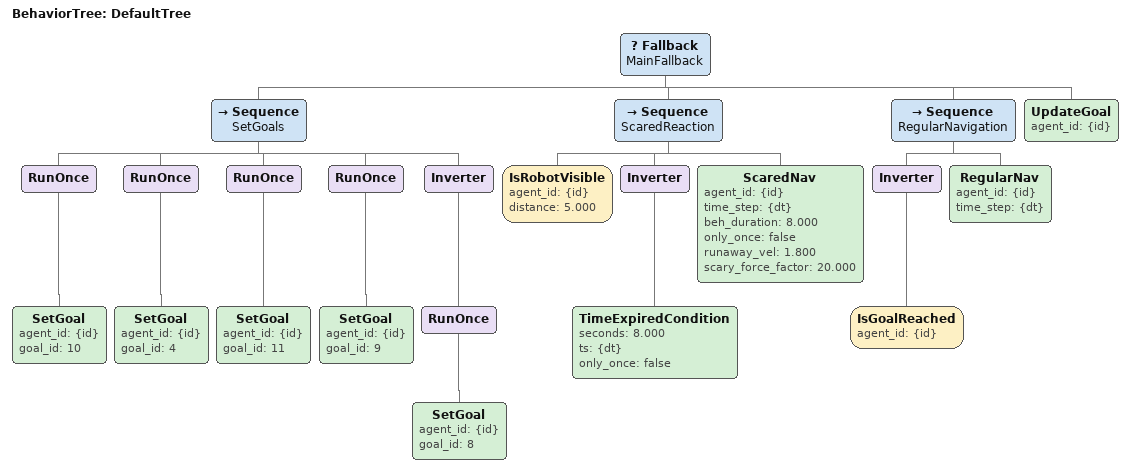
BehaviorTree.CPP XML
<?xml version="1.0" encoding="UTF-8"?>
<root main_tree_to_execute="DefaultTree" BTCPP_format="4">

<BehaviorTree ID="DefaultTree">
  <Fallback name="MainFallback">
    <!-- Goal ring -->
    <Sequence name="SetGoals">
      <RunOnce>
        <SetGoal agent_id="{id}" goal_id="10"/>
      </RunOnce>
      <RunOnce>
        <SetGoal agent_id="{id}" goal_id="4"/>
      </RunOnce>
      <RunOnce>
        <SetGoal agent_id="{id}" goal_id="11"/>
      </RunOnce>
      <RunOnce>
        <SetGoal agent_id="{id}" goal_id="9"/>
      </RunOnce>
      <Inverter>
        <RunOnce>
          <SetGoal agent_id="{id}" goal_id="8"/>
        </RunOnce>
      </Inverter>
    </Sequence>
    <!-- Scared reaction to the robot -->
    <Sequence name="ScaredReaction">
      <IsRobotVisible agent_id="{id}" distance="5.000"/>
      <Inverter>
        <TimeExpiredCondition seconds="8.000" ts="{dt}" only_once="false"/>
      </Inverter>
      <ScaredNav agent_id="{id}" time_step="{dt}" beh_duration="8.000" only_once="false" runaway_vel="1.800" scary_force_factor="20.000"/>
    </Sequence>
    <!-- Navigation loop -->
    <Sequence name="RegularNavigation">
      <Inverter>
        <IsGoalReached agent_id="{id}"/>
      </Inverter>
      <RegularNav agent_id="{id}" time_step="{dt}"/>
    </Sequence>
    <!-- Advance to the next goal -->
    <UpdateGoal agent_id="{id}"/>
  </Fallback>
</BehaviorTree>
</root>
